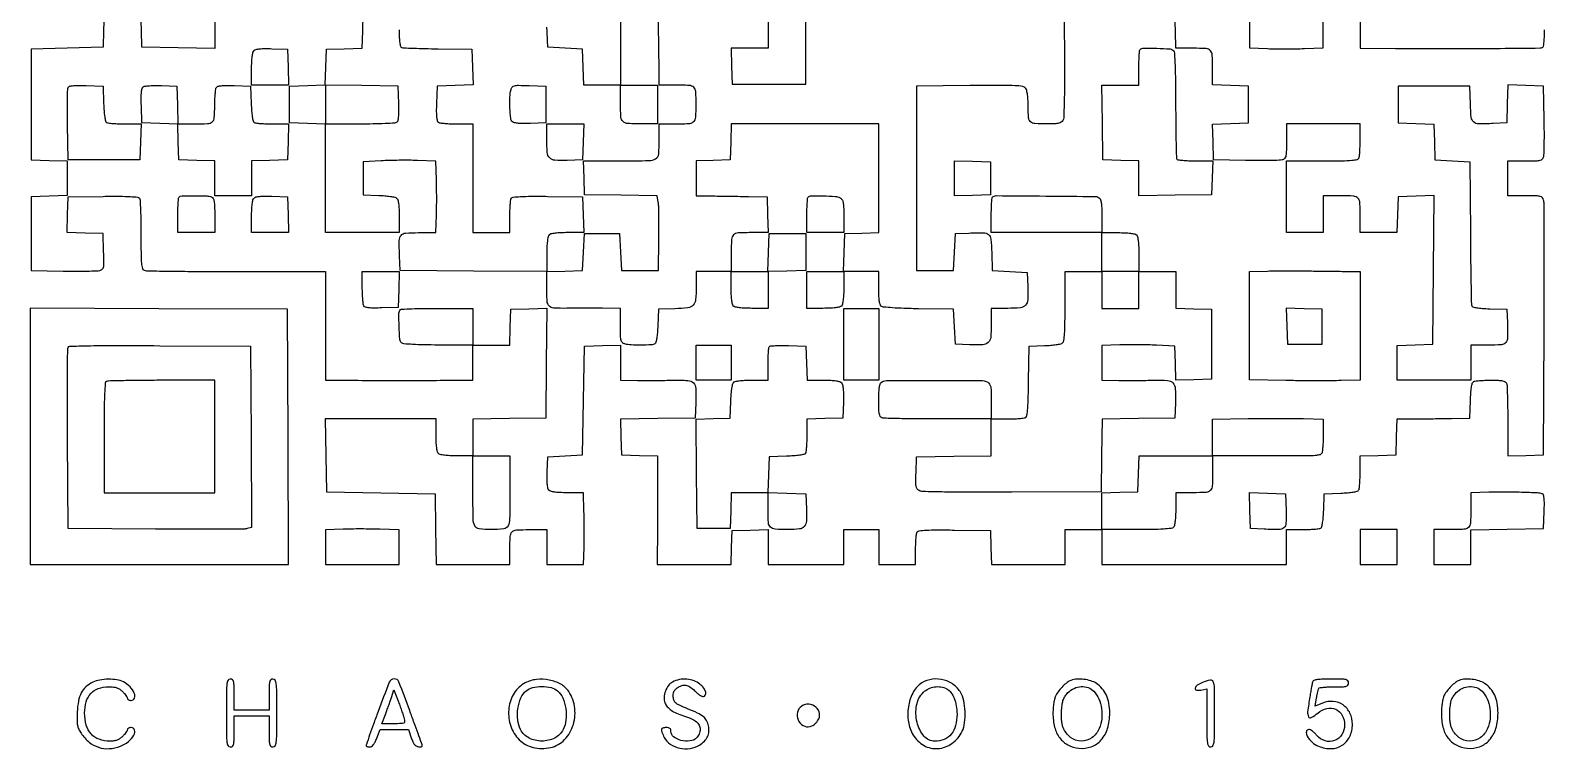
# Model space of a CAD drawing. Extents: x 156 to 936, y 95 to 969.
# Drawn here: x 156 to 936, y 95 to 465 of the extents above; entities that cross this region are included whole.
import ezdxf

# ---------------------------------------------------------------- set-up
doc = ezdxf.new("R2010")
doc.units = 0

msp = doc.modelspace()

# ---------------------------------------------------------------- linework, layer by layer
for points in [[(194.076786, 473.925964), (193.788393, 465.212982), (193.5, 456.5), (175, 456), (156.5, 455.5), (156.5, 427), (156.5, 398.5), (165.75, 398.212474), (175, 397.924948), (175, 389), (175, 380.075052), (165.75, 379.787526), (156.5, 379.5), (156.5, 360.5), (156.5, 341.5), (173, 341.233386, 0.003267), (179.486999, 341.170954, 0.004477), (185.324975, 341.205181, 0.002936), (190.219748, 341.30646, 0.051887), (191.78715, 341.511762, 0.118397), (193.070995, 342.163295, 0.167412), (193.7179, 343.257993, 0.054191), (193.921037, 345.419345, 0.004141), (193.78715, 351.278376), (193.5, 360.5), (184.212977, 360.788016), (174.925954, 361.076031), (175.212977, 370.288016), (175.5, 379.5), (193.471635, 379.700404, -0.00349), (202.066851, 379.736243, -0.012629), (207.535465, 379.582705, -0.012092), (211.243763, 379.294705, -0.229632), (212.206323, 378.700404, -0.129274), (212.513127, 377.739674, -0.002676), (212.749726, 372.669984, -0.006075), (212.923557, 366.705126, -0.004029), (212.984687, 359.856989, 0.00256), (213.044405, 349.885313, 0.019442), (213.279237, 345.191569, 0.040589), (213.725822, 342.589996, 0.24293), (214.611861, 341.595449, 0.087485), (215.897783, 341.34563, 0.000679), (226.512691, 341.175799, 0.002475), (238.702066, 341.057681, 0.001584), (252.861861, 341.035428, -0.000154), (267.567697, 341.054389, -0.000183), (281.454734, 341.062953, -0.000158), (293.172381, 341.062192, -0.001174), (298.75, 341.046968), (308, 341), (308, 313), (308, 285), (316.5, 284.943878, 0.000943), (321.106511, 284.922148, 0.000232), (328.671875, 284.904241, 0.000238), (337.336719, 284.891877, 0.000238), (346, 284.887755, 0.000238), (354.663281, 284.891877, 0.000238), (363.328125, 284.904241, 0.000232), (370.893489, 284.922148, 0.000943), (375.5, 284.943878), (384, 285), (384, 294), (384, 303), (393.462474, 303), (402.924948, 303), (403.212474, 312.25), (403.5, 321.5), (412.765637, 321.787733), (422.031275, 322.075465), (421.765637, 293.787733), (421.5, 265.5), (402.75, 265.227935), (384, 264.955869), (384, 255.477935), (384, 246), (375.7, 246, -0.011084), (372.171507, 246.07823, -0.020332), (369.306878, 246.322289, -0.021091), (367.139671, 246.689458, -0.144849), (366.2, 247.2, -0.144849), (365.689458, 248.139671, -0.021091), (365.322289, 250.306878, -0.020332), (365.07823, 253.171507, -0.011084), (365, 256.7), (365, 265), (336.477935, 265), (307.955869, 265), (308.227935, 246.25), (308.5, 227.5), (336.5, 227), (364.5, 226.5), (364.772559, 208.25), (365.045117, 190), (384.022559, 190), (403, 190), (403, 197.418213, -0.01257), (403.178205, 204.50542, -0.179949), (404.159562, 206.785965, -0.190034), (406.370658, 207.807402, -0.014293), (413.106989, 208), (422, 208), (422, 199), (422, 190), (431.461067, 190), (440.922134, 190), (441.211067, 198.75, 0.005602), (441.299424, 202.801474, 0.003022), (441.32218, 207.79375, 0.003009), (441.28401, 212.880934, 0.00473), (441.183587, 217.25), (440.867173, 227), (432.556031, 227, -0.009523), (428.627176, 227.074835, -0.027283), (425.909332, 227.327349, -0.038599), (424.057907, 227.749843, -0.145145), (423.078674, 228.405204, -0.126804), (422.594776, 229.431833, -0.023545), (422.298867, 231.514748, -0.021342), (422.157498, 234.264652, -0.01153), (422.206229, 237.655204), (422.5, 245.5), (431.5, 246), (440.5, 246.5), (441, 274.5), (441.5, 302.5), (450.75, 302.787526), (460, 303.075052), (460, 294.037526), (460, 285), (468.75, 284.881396, 0.003027), (472.795634, 284.851055, 0.001644), (477.768566, 284.860216, 0.001637), (482.828258, 284.902736, 0.002591), (487.164267, 284.975847, -0.019262), (494.674845, 284.85209, -0.185883), (497.533389, 283.566736, -0.187161), (498.781104, 280.70084, -0.019572), (498.79184, 273.237562), (498.5, 265.5), (479.212762, 265.228277), (459.925523, 264.956554), (460.212762, 255.728277), (460.5, 246.5), (469.75, 246.212474), (479, 245.924948), (479.104921, 237.212474, -0.002637), (479.136096, 232.606405, -0.000738), (479.136226, 225.404602, -0.000744), (479.112224, 217.258948, -0.000783), (479.064156, 209.25), (478.91847, 190), (497.920302, 190), (516.922134, 190), (517.211067, 198.75), (517.5, 207.5), (526.75, 207.787526), (536, 208.075052), (536, 199.037526), (536, 190), (555.5, 190), (575, 190), (575, 199), (575, 208), (584, 208), (593, 208), (593, 199), (593, 190), (602.5, 190), (612, 190), (612.015313, 197.75, -0.009606), (612.080176, 200.811093, -0.012651), (612.263497, 203.597452, -0.010132), (612.520454, 205.897394, -0.108925), (612.838694, 206.773242, -0.226527), (613.873481, 207.421641, -0.01557), (617.410177, 207.716146, -0.013555), (622.874845, 207.85189, -0.003139), (632.073381, 207.773242), (650.5, 207.5), (650.788933, 198.75), (651.077866, 190), (670.038933, 190), (689, 190), (689, 199), (689, 208), (698.5, 208), (708, 208), (708, 199), (708, 190), (755.5, 190), (803, 190), (803, 199), (803, 208), (811.25, 208.015313, 0.008579), (814.497876, 208.077072, 0.011582), (817.430835, 208.251296, 0.008725), (819.854929, 208.494381, 0.112667), (820.706033, 208.797157, 0.192561), (821.236162, 209.533237, 0.02067), (821.666992, 211.63313, 0.020911), (822.005667, 214.460658, 0.010674), (822.206033, 218.031844), (822.5, 226.5), (830.968156, 226.793967, 0.010674), (834.539342, 226.994333, 0.020911), (837.36687, 227.333008, 0.02067), (839.466763, 227.763838, 0.192561), (840.202843, 228.293967, 0.112531), (840.505585, 229.144249, 0.008778), (840.748704, 231.558142, 0.011623), (840.922925, 234.478979, 0.008617), (840.984687, 237.712474), (841, 245.924948), (850.25, 246.212474), (859.5, 246.5), (859.787526, 255.75), (860.075052, 265), (869.287526, 265.050092, 0.001259), (873.501058, 265.083614, 0.000721), (878.584461, 265.144193, 0.000721), (883.695161, 265.219838, 0.0012), (888, 265.300092), (897.5, 265.5), (897.792098, 274.467001, -0.009786), (897.991711, 278.292364, -0.020298), (898.326695, 281.262875, -0.020215), (898.75425, 283.447011, -0.195149), (899.292098, 284.201688, -0.110262), (900.130279, 284.504342, -0.009661), (902.390313, 284.748365, -0.012299), (905.127606, 284.922796, -0.00926), (908.143011, 284.984687, -0.008442), (912.089976, 284.925952, -0.038989), (914.35885, 284.676047, -0.076097), (915.70187, 284.201663, -0.180148), (916.393011, 283.418213, -0.081739), (916.635941, 282.239742, -0.00228), (916.821697, 277.026577, -0.004617), (916.955962, 270.875559, -0.003148), (917, 263.880687), (917, 245.924948), (926.25, 246.212474), (935.5, 246.5), (935.773353, 311, 0.0008), (935.838997, 335.887072, 0.001267), (935.807077, 357.214063, 0.00027), (935.721383, 375.962205, 0.057926), (935.504301, 377.75, 0.122696), (934.850316, 379.003959, 0.154689), (933.732751, 379.672269, 0.053344), (931.549255, 379.947567, 0.004708), (925.980948, 380), (917, 380), (917, 389), (917, 398), (925.980948, 398, 0.004723), (931.546285, 398.052569, 0.05326), (933.733241, 398.32806, 0.153853), (934.855448, 398.996239, 0.122337), (935.516124, 400.25, 0.054093), (935.724896, 401.805286, 0.002845), (935.823778, 406.832812, 0.00446), (935.854068, 412.824029, 0.003227), (935.785177, 419.5), (935.5, 436.5), (926.286659, 436.787041), (917.073318, 437.074081), (916.786659, 427.287041), (916.5, 417.5), (909.520917, 417.199088, -0.012739), (901.942653, 417.065605, -0.177046), (899.421808, 418.009645, -0.194277), (898.223546, 420.321238, -0.015844), (897.787398, 427.259666), (897.5, 436.5), (879, 436.5), (860.5, 436.5), (860.5, 427), (860.5, 417.5), (869.712964, 417.212964), (878.925929, 416.925929), (879.212964, 407.712964), (879.5, 398.5), (888.5, 398), (897.5, 397.5), (897.754752, 361, 0.001128), (897.884777, 346.920987, 0.00179), (898.066465, 334.866324, 0.000377), (898.272113, 324.269883, 0.0839), (898.458167, 323.289612, 0.243594), (899.067468, 322.735562, 0.024809), (901.039034, 322.314407, 0.022707), (903.855322, 321.987851, 0.00928), (907.703415, 321.789612), (916.5, 321.5), (916.800912, 314.520917, -0.012322), (916.941866, 306.88044, -0.176722), (916.009281, 304.372662, -0.202101), (913.732324, 303.227183, -0.01682), (906.980948, 303), (898, 303), (898, 294), (898, 285), (879, 285), (860, 285), (860, 293.962474), (860, 302.924948), (869.25, 303.212474), (878.5, 303.5), (878.761918, 341.787684), (879.023837, 380.075367), (869.761918, 379.787684), (860.5, 379.5), (860.212474, 370.25), (859.924948, 361), (850.462474, 361), (841, 361), (841, 368.918213, 0.01141), (840.829247, 376.400012, 0.175208), (839.85745, 378.747254, 0.195511), (837.650479, 379.800362, 0.014768), (830.893011, 380), (822, 380), (822, 370.5), (822, 361), (812.5, 361), (803, 361), (803, 379.5), (803, 398), (821.393011, 398, 0.002472), (831.723448, 398.051073, 0.018295), (836.640441, 398.27975, 0.036273), (839.393178, 398.711497, 0.24904), (840.393011, 399.581787, 0.06844), (840.631074, 400.599719, 0.007317), (840.821697, 403.0249, 0.008902), (840.955615, 405.933927, 0.00705), (841, 409.081787), (841, 417), (822, 417), (803, 417), (803, 408.019052, -0.004723), (802.947427, 402.4538, -0.053257), (802.67193, 400.266745, -0.153829), (802.003755, 399.144405, -0.122326), (800.75, 398.483537, -0.053901), (799.202744, 398.275019, -0.002978), (794.314063, 398.175744, -0.004581), (788.484344, 398.145502, -0.003332), (782, 398.214485), (765.5, 398.5), (765.212977, 407.711984), (764.925954, 416.923969), (774.212977, 417.211984), (783.5, 417.5), (783.5, 427), (783.5, 436.5), (774.25, 436.787526), (765, 437.075052), (765, 444.955738, 0.011464), (764.82917, 452.405473, 0.175092), (763.859133, 454.748514, 0.19548), (761.65695, 455.800131, 0.014857), (754.931944, 456), (746.077866, 456), (745.788933, 464.75), (745.5, 473.5)], [(688.5, 473.5), (688.667146, 447.029445, -0.003166), (688.666965, 436.44743, -0.00536), (688.5157, 427.585739, -0.002481), (688.274697, 420.229169, -0.113911), (687.881962, 418.779445, -0.128676), (687.055518, 417.887579, -0.086261), (685.765715, 417.349221, -0.045853), (683.677732, 417.072689, -0.010008), (680.046604, 417, -0.013074), (673.460345, 417.172245, -0.169996), (671.226176, 418.08817, -0.195477), (670.210121, 420.144773, -0.018199), (670, 425.915859, 0.013213), (669.914572, 429.14807, 0.019807), (669.65398, 431.958575, 0.020643), (669.264311, 434.183969, 0.104661), (668.75, 435.325868, 0.196101), (667.160202, 436.304434, 0.028605), (663.311861, 436.718867, 0.013533), (656.340829, 436.879368, 0.001416), (640, 436.766997), (612.5, 436.5), (612.5, 389), (612.5, 341.5), (622, 341.5), (631.5, 341.5), (632, 351), (632.5, 360.5), (639.479083, 360.800912, -0.012739), (647.057347, 360.934395, -0.177046), (649.578192, 359.990355, -0.194277), (650.776454, 357.678762, -0.015844), (651.212602, 350.740334), (651.5, 341.5), (660.5, 341), (669.5, 340.5), (669.793496, 333.265532, -0.020779), (669.786611, 326.418233, -0.176675), (668.630306, 323.623507, -0.185863), (665.977918, 322.305339, -0.023427), (659.464816, 322), (651, 322), (651, 313.535184, -0.023427), (650.694661, 307.022082, -0.185863), (649.376493, 304.369694, -0.176675), (646.581767, 303.213389, -0.020779), (639.734468, 303.206504), (632.5, 303.5), (632, 312.5), (631.5, 321.5), (613.573796, 321.773792, -0.004527), (605.981462, 321.958517, -0.009449), (600.0752, 322.267561, -0.006421), (595.509893, 322.652029, -0.150078), (594.323796, 323.146237, -0.153905), (593.720689, 324.081684, -0.032122), (593.32229, 326.017003, -0.024916), (593.075082, 328.787976, -0.00979), (593, 332.622445), (593, 341), (584, 341), (575, 341), (575, 332.7, -0.011084), (574.92177, 329.171507, -0.020332), (574.677711, 326.306878, -0.021091), (574.310542, 324.139671, -0.144849), (573.8, 323.2, -0.144849), (572.860329, 322.689458, -0.021091), (570.693122, 322.322289, -0.020332), (567.828493, 322.07823, -0.011084), (564.3, 322), (556, 322), (556, 331.5), (556, 341), (565.463788, 341), (574.927576, 341), (575.213788, 350.75), (575.5, 360.5), (584.25, 360.788933), (593, 361.077866), (593.074074, 369.538933, 0.00084), (593.10253, 373.560619, 0.000398), (593.126389, 378.745812, 0.000394), (593.142763, 384.170646, 0.000558), (593.148148, 389, 0.000557), (593.142764, 393.832133, 0.000393), (593.126389, 399.265625, 0.000396), (593.102529, 404.463098, 0.000833), (593.074074, 408.5), (593, 417), (555.037526, 417), (517.075052, 417), (516.787526, 407.75), (516.5, 398.5), (507.75, 398.211067), (499, 397.922134), (499, 388.961067), (499, 380), (507.75, 379.893608, -0.000248), (511.784503, 379.842549, -0.000137), (516.720312, 379.776284, -0.000136), (521.727313, 379.706331, -0.000218), (526, 379.643608), (535.5, 379.5), (535.787526, 370.25), (536.075052, 361), (528.119313, 361, 0.011676), (520.578687, 360.823888, 0.180709), (518.23551, 359.821417, 0.191194), (517.190859, 357.550484, 0.01333), (517, 350.393011), (517, 341), (526.463788, 341), (535.927576, 341), (536.213788, 350.75), (536.5, 360.5), (546, 360.5), (555.5, 360.5), (555.5, 351), (555.5, 341.5), (545.75, 341.213788), (536, 340.927576), (536, 331.463788), (536, 322), (527.7, 322, -0.011084), (524.171507, 322.07823, -0.020332), (521.306878, 322.322289, -0.021091), (519.139671, 322.689458, -0.144849), (518.2, 323.2, -0.144849), (517.689458, 324.139671, -0.021091), (517.322289, 326.306878, -0.020332), (517.07823, 329.171507, -0.011084), (517, 332.7), (517, 341), (508, 341), (499, 341), (499, 333.19113, -0.021393), (498.710893, 326.437187, -0.172022), (497.445101, 323.649791, -0.172829), (494.709314, 322.289094, -0.021639), (488, 321.778245), (479.5, 321.5), (479.206033, 313.031844, -0.010674), (479.005667, 309.460658, -0.020911), (478.666992, 306.63313, -0.02067), (478.236162, 304.533237, -0.192561), (477.706033, 303.797157, -0.129551), (475.866154, 303.210824, -0.010011), (470.644524, 303.049855, -0.013912), (465.431055, 303.138633, -0.0543), (462.25, 303.630286, -0.119916), (460.997888, 304.315178, -0.150802), (460.33029, 305.448787, -0.0534), (460.053433, 307.631257, -0.00487), (460, 313.116631), (460, 322), (450.75, 322.063971, 0.001563), (446.548172, 322.079893, 0.000927), (441.538559, 322.073922, 0.000928), (436.541417, 322.049427, 0.001598), (432.381264, 322.008014, -0.016178), (425.515642, 322.139868, -0.201517), (423.218902, 323.247236, -0.171104), (422.204833, 325.750467, -0.011022), (422.013655, 333.737975), (422, 340.97595), (384.25, 341.237975), (346.5, 341.5), (346.201382, 348.988223, -0.011124), (346.059827, 357.026108, -0.171324), (346.979612, 359.593644, -0.207425), (349.240644, 360.766166, -0.017339), (355.981526, 361), (364.924948, 361), (365.212474, 369.97907, 0.005372), (365.30011, 374.099207, 0.003031), (365.322407, 379.097616, 0.003025), (365.283818, 384.141123, 0.004956), (365.182954, 388.412024), (364.865908, 397.865908), (355.421745, 398.182954, 0.006786), (351.13658, 398.268607, 0.004051), (346.037911, 398.259993, 0.004055), (340.958805, 398.169057, 0.007014), (336.738792, 398), (327.5, 397.5), (327.5, 389), (327.5, 380.5), (335.452616, 380.204288, -0.011934), (338.592986, 380.012379, -0.0156), (341.450258, 379.679152, -0.013166), (343.789339, 379.268892, -0.123819), (344.702616, 378.831844, -0.156616), (345.288322, 377.912736, -0.030079), (345.679152, 375.949592, -0.024173), (345.924766, 373.166961, -0.009926), (346, 369.377555), (346, 361), (327, 361), (308, 361), (308, 388.962474), (308, 416.924948), (298.75, 417.212474), (289.5, 417.5), (289.5, 427), (289.5, 436.5), (298.712964, 436.787036), (307.925929, 437.074071), (308.212964, 446.287036), (308.5, 455.5), (317.711607, 455.787018), (326.923214, 456.074036), (327.211607, 464.787018), (327.5, 473.5)], [(346, 465.506141, 0.008309), (346.067418, 461.449375, 0.027681), (346.30309, 458.79586, 0.040598), (346.692893, 457.093371, 0.228391), (347.315056, 456.432596, 0.080497), (348.313702, 456.224165, 0.001701), (353.365328, 456.013341, 0.003897), (359.288609, 455.832549, 0.002611), (366.065056, 455.713981), (383.5, 455.5), (383.787023, 446.288016), (384.074046, 437.076031), (374.787023, 436.788016), (365.5, 436.5), (365.208654, 427.58457, 0.007874), (365.136581, 423.325344, 0.025891), (365.278743, 420.518036, 0.03736), (365.608404, 418.675579, 0.190691), (366.208654, 417.849883, 0.110447), (367.10652, 417.526866, 0.009524), (369.544105, 417.266784, 0.01219), (372.496014, 417.080961, 0.009158), (375.75, 417.015313), (384, 417), (384, 389), (384, 361), (393.5, 361), (403, 361), (403.015313, 369.25, -0.00854), (403.076816, 372.497473, -0.011541), (403.250274, 375.429181, -0.008672), (403.492239, 377.852426, -0.112816), (403.793677, 378.700404, -0.229632), (404.756237, 379.294705, -0.012092), (408.464535, 379.582705, -0.012629), (413.933149, 379.736243, -0.00349), (422.528365, 379.700404), (440.5, 379.5), (440.787526, 370.25), (441.075052, 361), (432.737526, 361, 0.01101), (429.190499, 360.921884, 0.020283), (426.315021, 360.678036, 0.021051), (424.141321, 360.311042, 0.145015), (423.2, 359.8, 0.147163), (422.68263, 358.837391, 0.020491), (422.317892, 356.576741, 0.019645), (422.076686, 353.556772, 0.010104), (422, 349.762474), (422, 340.924948), (431.25, 341.212474), (440.5, 341.5), (441, 351), (441.5, 360.5), (450.5, 360.5), (459.5, 360.5), (460, 351), (460.5, 341.5), (470, 341.5), (479.5, 341.5), (479.762045, 357.5, 0.003481), (479.821947, 363.863129, 0.004399), (479.784598, 369.74825, 0.003507), (479.675334, 374.678731, 0.035156), (479.470843, 376.728086), (478.917596, 379.956172), (460.208798, 380.228086), (441.5, 380.5), (441.211067, 389.25), (440.922134, 398), (459.844436, 398, 0.004), (474.664463, 398.118569, 0.128728), (478.114989, 399.081142, 0.246466), (479.666817, 401.559638, 0.018557), (479.986345, 409.75), (480, 417), (487.25, 417.013655, 0.01087), (495.142124, 417.200119, 0.166399), (497.643143, 418.184983, 0.201977), (498.773759, 420.425769, 0.017176), (499, 427.009643, 0.015149), (498.798034, 433.674269, 0.196616), (497.742288, 435.866158, 0.173801), (495.392604, 436.830595, 0.011331), (487.918213, 437), (480, 437), (479.893608, 445.75, 0.000248), (479.842549, 449.784503, 0.000137), (479.776284, 454.720312, 0.000136), (479.706331, 459.727313, 0.000218), (479.643608, 464), (479.5, 473.5)], [(460, 474), (460, 455.5), (460, 437), (469.5, 437), (479, 437), (479, 427), (479, 417), (471.75, 417.013655, -0.011182), (463.808391, 417.206246, -0.173593), (461.326281, 418.2276, -0.196646), (460.21222, 420.543754, -0.014999), (460, 427.616631), (460, 437), (450.537526, 437), (441.075052, 437), (440.787526, 446.25), (440.5, 455.5), (431.5, 456), (422.5, 456.5), (422.203033, 463.906415, -0.007079), (422.126964, 466.841003, -0.009185)], [(784, 474), (784, 465.070969), (784, 456.141938), (793.25, 455.820969, 0.005736), (797.495207, 455.722408, 0.003234), (802.646875, 455.695249, 0.003227), (807.846037, 455.735031, 0.005283), (812.25, 455.843707), (822, 456.187415), (822, 465.093707), (822, 474)], [(841, 474), (841, 465), (841, 456), (859.25, 455.921708, 0.001066), (889.079191, 455.85731, 0.002022), (913.095726, 455.953781, 0.000341), (933.672989, 456.133713, 0.136882), (935.053086, 456.532809, 0.221088), (935.428347, 457.103029, 0.010587), (935.721844, 459.425663, 0.015658), (935.931342, 462.282096, 0.010475), (936, 465.559017)]]:
    msp.add_lwpolyline(points, format="xyb")
for points in [[(251, 464.977935), (251, 455.955869), (232.25, 456.227935), (213.5, 456.5), (213.211067, 465.25), (212.922134, 474), (231.961067, 474), (251, 474)], [(650.5, 389), (650.5, 380.5), (641.25, 380.212474), (632, 379.924948), (632, 389), (632, 398.075052), (641.25, 397.787526), (650.5, 397.5)], [(708, 331.5), (708, 322), (717.5, 322), (727, 322), (727, 331.5), (727, 341), (717.5, 341), (708, 341)], [(156, 256.007138), (156, 190), (222.50719, 190), (289.014379, 190), (288.75719, 255.75), (288.5, 321.5), (222.25, 321.757138), (156, 322.014276)], [(593, 303.5), (593, 285), (584, 285), (575, 285), (575, 303.5), (575, 322), (584, 322), (593, 322)], [(803.211971, 312.788029), (803.5, 303.5), (812.5, 303.5), (821.5, 303.5), (821.5, 312.5), (821.5, 321.5), (812.211971, 321.788029), (802.923942, 322.076058)], [(517, 294), (517, 285), (508, 285), (499, 285), (499, 294), (499, 303), (508, 303), (517, 303)], [(841, 199), (841, 190), (850.5, 190), (860, 190), (860, 199), (860, 208), (850.5, 208), (841, 208)]]:
    msp.add_lwpolyline(points, close=True)
msp.add_lwpolyline([(536, 473.954883), (536, 464.977441), (536, 456), (526.462474, 456), (516.924948, 456), (517.212474, 446.75), (517.5, 437.5), (536.5, 437.5), (555.5, 437.5), (555.5, 455.5), (555.5, 473.5)])
for points in [[(288.787526, 446.25), (289.075052, 437), (279.537526, 437), (270, 437), (270, 445.3, -0.010869), (270.078193, 448.896692, -0.021373), (270.324495, 451.746533, -0.023516), (270.70151, 453.866807, -0.141534), (271.236619, 454.836619, -0.141627), (272.215618, 455.376564, -0.030081), (274.156875, 455.694801, -0.024175), (276.863904, 455.841129, -0.010354), (280.486619, 455.786619), (288.5, 455.5)], [(744.823282, 454.712932, -0.160838), (745.322133, 453.441059, -0.003716), (745.632471, 446.8989, -0.006761), (745.859053, 438.333329, -0.002714), (745.946891, 426.615557, 0.001939), (746.008393, 416.273196, 0.003075), (746.149913, 407.415631, 0.000723), (746.33259, 399.667262, 0.132914), (746.560181, 398.902625, 0.225571), (747.11562, 398.543852, 0.008859), (749.592015, 398.265146, 0.014201), (752.616296, 398.065387, 0.009389), (756.09795, 398), (765.077866, 398), (764.788933, 389.25), (764.5, 380.5), (745.75, 380.227935), (727, 379.955869), (727, 388.940409), (727, 397.924948), (717.75, 398.212474), (708.5, 398.5), (708.228407, 417.75), (707.956814, 437), (717.478407, 437), (727, 437), (727, 445.833333, -0.007039), (727.048334, 449.266524, -0.010477), (727.195833, 452.267708, -0.005871), (727.400808, 454.76784, -0.174709), (727.666667, 455.333333, -0.197884), (729.543542, 456.115116, -0.010026), (736.298913, 456.006387, -0.009889), (743.051415, 455.628382, -0.203328)], [(193.792098, 427.532999, 0.009786), (193.991711, 423.707636, 0.020298), (194.326695, 420.737125, 0.020215), (194.75425, 418.552989, 0.195149), (195.292098, 417.798312, 0.112754), (196.145057, 417.495059, 0.00869), (198.579639, 417.251635, 0.011554), (201.525136, 417.077155, 0.008553), (204.787526, 417.015313), (213.075052, 417), (212.787526, 407.75), (212.5, 398.5), (194, 398.5), (175.5, 398.5), (175.226045, 416.466382, -0.002738), (175.157838, 423.447139, -0.004101), (175.181672, 429.543708, -0.001757), (175.263004, 434.747927, -0.087035), (175.459691, 435.755553, -0.230713), (176.132554, 436.383519, -0.046636), (177.779627, 436.724608, -0.028631), (180.436466, 436.867546, -0.007369), (184.733647, 436.789171), (193.5, 436.5)], [(231.786212, 426.75), (232.072424, 417), (239.954425, 417, 0.011016), (247.352395, 417.163013, 0.16602), (249.715614, 418.08806, 0.201886), (250.788259, 420.198456, 0.017487), (251.015313, 426.356989, -0.009288), (251.081049, 429.570103, -0.012325), (251.267102, 432.487838, -0.009701), (251.527636, 434.896861, -0.10999), (251.850966, 435.793098, -0.187221), (252.659703, 436.389362, -0.039341), (254.4185, 436.721251, -0.027159), (257.085459, 436.864234, -0.008519), (261.085653, 436.793098), (269.5, 436.5), (269.792098, 427.532999, 0.009786), (269.991711, 423.707636, 0.020298), (270.326695, 420.737125, 0.020215), (270.75425, 418.552989, 0.195149), (271.292098, 417.798312, 0.112754), (272.145057, 417.495059, 0.00869), (274.579639, 417.251635, 0.011554), (277.525136, 417.077155, 0.008553), (280.787526, 417.015313), (289.075052, 417), (288.787526, 407.75), (288.5, 398.5), (279.25, 398.212474), (270, 397.924948), (270, 388.962474), (270, 380), (260.5, 380), (251, 380), (251, 388.962474), (251, 397.924948), (241.75, 398.212474), (232.5, 398.5), (232.212964, 407.712964), (231.925929, 416.925929), (222.712964, 417.212964), (213.5, 417.5), (213.208654, 426.41543, -0.007907), (213.136929, 430.671034, -0.025802), (213.279264, 433.484125, -0.037095), (213.609026, 435.335147, -0.188025), (214.208654, 436.171233, -0.118243), (215.102893, 436.489093, -0.010825), (217.470667, 436.689604, -0.013517), (220.341797, 436.792435, -0.010183), (223.5, 436.755803), (231.5, 436.5)], [(308, 427.069294), (308, 417.094458), (325.780339, 417.102454, 0.004085), (332.685372, 417.161976, 0.006134), (338.708123, 417.337033, 0.002775), (343.820708, 417.576863, 0.125947), (344.821684, 417.889795, 0.197197), (345.402631, 418.690231, 0.034699), (345.721843, 420.560393, 0.025103), (345.861505, 423.379947, 0.007991), (345.791346, 427.58457), (345.5, 436.5), (326.75, 436.772065), (308, 437.044131)], [(421.5, 427), (421.5, 417.5), (413.655204, 417.206229, -0.01153), (410.264652, 417.157498, -0.021342), (407.514748, 417.298867, -0.023545), (405.431833, 417.594776, -0.126804), (404.405204, 418.078674, -0.194107), (403.439925, 419.868396, -0.016355), (403.020493, 425.202308, -0.022519), (403.016409, 430.743702, -0.054415), (403.639985, 434.78709, -0.110763), (404.30988, 436.066437, -0.165116), (405.383551, 436.710791, -0.057007), (407.450552, 436.916833, -0.004686), (412.876331, 436.78709), (421.5, 436.5)], [(440.787526, 407.75), (440.5, 398.5), (432.520365, 398.203802, -0.024754), (426.179672, 398.2824, -0.188489), (423.521953, 399.515788, -0.172538), (422.277182, 402.288424, -0.02007), (422, 409.19113), (422, 417), (431.537526, 417), (441.075052, 417)], [(249.418213, 379.393011, -0.192406), (250.217093, 378.653872, -0.06988), (250.688469, 377.154102, -0.034532), (250.937024, 374.571713, -0.00673), (251, 369.893011), (251, 361), (241.5, 361), (232, 361), (232, 369.833333, -0.007039), (232.048334, 373.266524, -0.010477), (232.195833, 376.267708, -0.005871), (232.400808, 378.76784, -0.174709), (232.666667, 379.333333, -0.192867), (233.981803, 379.896108, -0.004931), (240.550861, 379.984299, -0.008182), (246.871554, 379.903379, -0.084511)], [(288.787526, 370.25), (289.075052, 361), (279.537526, 361), (270, 361), (270, 369.3, -0.010869), (270.078193, 372.896692, -0.021373), (270.324495, 375.746533, -0.023516), (270.70151, 377.866807, -0.141534), (271.236619, 378.836619, -0.141627), (272.215618, 379.376564, -0.030081), (274.156875, 379.694801, -0.024175), (276.863904, 379.841129, -0.010354), (280.486619, 379.786619), (288.5, 379.5)], [(573.065741, 378.964816, -0.125133), (574.084258, 378.034129, -0.095437), (574.6623, 376.632503, -0.043519), (574.935765, 374.241493, -0.006724), (575, 369.464816), (575, 361), (565.5, 361), (556, 361), (556, 369.833333, -0.007039), (556.048334, 373.266524, -0.010477), (556.195833, 376.267708, -0.005871), (556.400808, 378.76784, -0.174709), (556.666667, 379.333333, -0.195866), (558.270527, 380.008719, -0.008549), (564.468774, 379.975433, -0.01178), (570.526132, 379.69644, -0.105846)], [(706.739565, 378.801179, -0.160384), (707.300759, 377.906084, -0.027254), (707.68117, 375.900595, -0.023118), (707.924564, 373.101492, -0.010127), (708, 369.377555), (708, 361), (716.3, 361, -0.011084), (719.828493, 360.92177, -0.020332), (722.693122, 360.677711, -0.021091), (724.860329, 360.310542, -0.144849), (725.8, 359.8, -0.147006), (726.316915, 358.838945, -0.020534), (726.681818, 356.584848, -0.019692), (726.923212, 353.57572, -0.010168), (727, 349.8), (727, 341), (736.5, 341), (746, 341), (746, 331.537526), (746, 322.075052), (755.25, 321.787526), (764.5, 321.5), (764.5, 303.5), (764.5, 285.5), (755.289473, 285.212997), (746.078945, 284.925993), (745.789473, 293.712997), (745.5, 302.5), (736, 303, 0.006938), (731.692458, 303.166817, 0.004162), (726.573437, 303.251332, 0.004166), (721.478137, 303.250578, 0.007241), (717.25, 303.15347), (708, 302.806941), (708, 293.90347), (708, 285), (716.75, 284.877856, 0.003081), (720.761632, 284.846577, 0.001745), (725.621493, 284.855586, 0.001741), (730.520626, 284.898823, 0.002865), (734.663595, 284.973564, -0.021345), (741.781619, 284.838912, -0.189825), (744.56881, 283.537683, -0.181798), (745.785214, 280.653825, -0.019299), (745.79184, 273.237562), (745.5, 265.5), (726.771984, 265.228016), (708.043969, 264.956031), (707.771984, 246.228016), (707.5, 227.5), (661.637336, 227.275112, -0.001532), (641.529867, 227.23812, -0.003912), (626.958298, 227.369962, -0.001715), (615.679428, 227.598975, -0.117452), (613.847804, 228.081453, -0.121461), (612.834246, 228.994241, -0.105454), (612.295082, 230.321755, -0.046266), (612.105431, 232.596054, -0.006513), (612.210468, 237.306341), (612.5, 245.5), (631.75, 245.771593), (651, 246.043186), (651, 255.521593), (651, 265), (623.581787, 265, -0.002067), (612.959151, 265.043909, -0.003165), (603.753025, 265.178303, -0.001104), (595.816774, 265.361943, -0.085473), (594.581787, 265.606989, -0.186509), (593.790192, 266.322832, -0.072753), (593.316162, 267.745744, -0.036588), (593.064758, 270.173544, -0.00751), (593, 274.484544, -0.010257), (593.075705, 278.174417, -0.023638), (593.320366, 280.938138, -0.028318), (593.704544, 282.912471, -0.158627), (594.272104, 283.810863, -0.173229), (596.940777, 284.784006, -0.001218), (621.386739, 284.88615, -0.001616), (645.448239, 284.850308, -0.122273), (649.174756, 283.906474, -0.140655), (650.127023, 282.981475, -0.084922), (650.671859, 281.49356, -0.039058), (650.936714, 278.943649, -0.006355), (651, 273.964816), (651, 265), (659.25, 265.015313, 0.008715), (662.499311, 265.077986, 0.011727), (665.436726, 265.254937, 0.008914), (667.863889, 265.502015, 0.11214), (668.726088, 265.809551, 0.223435), (669.339909, 266.777433, 0.01141), (669.731244, 270.573985, 0.01247), (670.034694, 276.090119, 0.003691), (670.226088, 284.544238), (670.5, 302.5), (678.452616, 302.795712, 0.011934), (681.592986, 302.987621, 0.0156), (684.450258, 303.320848, 0.013166), (686.789339, 303.731108, 0.123819), (687.702616, 304.168156, 0.188753), (688.359764, 305.357019, 0.015875), (688.7168, 308.91226, 0.013632), (688.939217, 314.323601, 0.003454), (689, 323.122445), (689, 341), (698.5, 341), (708, 341), (708, 351), (708, 361), (679.5, 361), (651, 361), (651, 369.833333, -0.006391), (651.043827, 373.262211, -0.009612), (651.177707, 376.249582, -0.004996), (651.363138, 378.750814, -0.177171), (651.60496, 379.271627, -0.200427), (653.504326, 380.051895, -0.000677), (679.07839, 379.868284, -0.000761), (704.532142, 379.612336, -0.171952)], [(345.787526, 331.75), (345.5, 322.5), (337.085653, 322.206902, -0.008519), (333.085459, 322.135766, -0.027159), (330.4185, 322.278749, -0.039341), (328.659703, 322.610638, -0.187221), (327.850966, 323.206902, -0.110402), (327.527533, 324.105717, -0.00954), (327.267102, 326.54359, -0.012203), (327.081041, 329.495888, -0.00917), (327.015313, 332.75), (327, 341), (336.537526, 341), (346.075052, 341)], [(831.75, 341.063793), (841, 341), (841, 313.036212), (841, 285.072424), (831.25, 284.786212, -0.005573), (826.247186, 284.695144, -0.001813), (818.85625, 284.669796, -0.001807), (810.643566, 284.70109, -0.002035), (802.75, 284.791817), (784, 285.083634), (784, 313.004291), (784, 340.924948), (793.25, 341.212474, -0.004156), (797.51219, 341.309506, -0.002297), (802.720312, 341.360841, -0.002289), (807.999661, 341.364454, -0.003681), (812.5, 341.313793, 0.000868), (817.000323, 341.237811, 0.00054), (822.279688, 341.163546, 0.000542), (827.487862, 341.101549, 0.000981)], [(384, 312.544077), (384, 303.088155), (366.27854, 303.105428, -0.004522), (358.787933, 303.180481, -0.009408), (352.951528, 303.401667, -0.006257), (348.427395, 303.715278, -0.15395), (347.27854, 304.183795, -0.203559), (346.368254, 305.94759, -0.009787), (345.994644, 312.704524, -0.00993), (345.88781, 319.463737, -0.197859), (346.666667, 321.333333, -0.188134), (347.281849, 321.603258, -0.001621), (352.522917, 321.804167, -0.005368), (358.591013, 321.951878, -0.0034), (365.666667, 322), (384, 322)], [(269.759875, 255.77153), (270.019749, 209.043061), (267.759875, 208.494001, -0.057675), (266.004934, 208.276836, -0.000538), (252.945088, 208.187752, -0.00181), (237.910959, 208.155786, -0.001169), (220.5, 208.222471), (175.5, 208.5), (175.239372, 254.5, -0.000997), (175.174287, 272.225103, -0.001596), (175.197198, 287.357597, -0.000282), (175.267665, 300.72814, -0.090314), (175.461789, 301.759906, -0.301449), (176.45055, 302.464468, -0.003096), (185.402033, 302.70934, -0.005599), (198.68089, 302.841585, -0.001079), (222.722417, 302.759906), (269.5, 302.5)], [(555.788933, 293.75), (556.077866, 285), (564.416488, 285, -0.009484), (568.357097, 284.925251, -0.02717), (571.083225, 284.673023, -0.038384), (572.940267, 284.251281, -0.145521), (573.919564, 283.59692, -0.128993), (574.407951, 282.549085, -0.022589), (574.702175, 280.373366, -0.020484), (574.84218, 277.47591, -0.010573), (574.792008, 273.84692), (574.5, 265.5), (565.25, 265.212474), (556, 264.924948), (555.984687, 256.712474, -0.00863), (555.92284, 253.478846, -0.011636), (555.748365, 250.557593, -0.008796), (555.504874, 248.143415, -0.112481), (555.201688, 247.292098, -0.195149), (554.447011, 246.75425, -0.020215), (552.262875, 246.326695, -0.020298), (549.292364, 245.991711, -0.009786), (545.467001, 245.792098), (536.5, 245.5), (536.212959, 236.286659), (535.925919, 227.073318), (545.712959, 226.786659), (555.5, 226.5), (555.796198, 218.520365, -0.023411), (555.736324, 212.354832, -0.167714), (554.623376, 209.638483, -0.185309), (552.13495, 208.33303, -0.029742), (546.55887, 208.013655, -0.013691), (539.594004, 208.22011, -0.178439), (537.258312, 209.235762, -0.188471), (536.206213, 211.500529, -0.01558), (536, 218.116631), (536, 227), (526.537526, 227), (517.075052, 227), (516.787526, 217.75), (516.5, 208.5), (508, 208.5), (499.5, 208.5), (499.234493, 236.710841), (498.968986, 264.921682), (507.734493, 265.210841), (516.5, 265.5), (516.793676, 273.950164, -0.011302), (516.984907, 277.281363, -0.014976), (517.317974, 280.299919, -0.012295), (517.728174, 282.772011, -0.126595), (518.166121, 283.700164, -0.156365), (519.086773, 284.287489, -0.030268), (521.047251, 284.679019, -0.024242), (523.828796, 284.92478, -0.009913), (527.622445, 285), (536, 285), (536, 293.333333, -0.007846), (536.050907, 296.577279, -0.011527), (536.206073, 299.424823, -0.007006), (536.422537, 301.783878, -0.171627), (536.701526, 302.368192, -0.181254), (537.294584, 302.637876, -0.006365), (539.854968, 302.779968, -0.011094), (542.933373, 302.843152, -0.007452), (546.451526, 302.784859), (555.5, 302.5)], [(195.25, 284.337719, 0.286605), (194.579791, 283.416621, 0.006896), (194.265434, 277.906228, 0.008864), (194.055066, 269.647433, 0.001935), (194, 255.416667), (194, 227), (222.5, 227), (251, 227), (251, 256), (251, 285), (223.75, 284.921053, 0.001717), (213.21496, 284.854351, 0.002675), (204.1375, 284.717133, 0.000767), (196.247198, 284.543529, 0.090243)], [(821.984687, 256.683587, -0.009382), (821.918022, 253.453458, -0.012421), (821.72919, 250.518081, -0.00983), (821.46462, 248.094691, -0.109622), (821.136411, 247.186477, -0.187083), (820.304599, 246.572623, -0.036226), (818.437012, 246.206766, -0.025722), (815.616033, 246.010126, -0.008179), (811.401724, 246.00253, 0.002366), (806.74442, 246.048278, 0.000698), (799.607069, 246.07464, 0.000701), (791.581411, 246.081828, 0.000754), (783.75, 246.066053), (765, 246), (765, 238.081787, -0.01141), (764.829247, 230.599988, -0.175208), (763.85745, 228.252746, -0.195511), (761.650479, 227.199638, -0.014768), (754.893011, 227), (746, 227), (746, 218.7, -0.011084), (745.92177, 215.171507, -0.020332), (745.677711, 212.306878, -0.021091), (745.310542, 210.139671, -0.144849), (744.8, 209.2, -0.17093), (743.588868, 208.619714, -0.011288), (739.675375, 208.283708, -0.011908), (734.080768, 208.063952, -0.003861), (725.8, 208), (708, 208), (708, 217.462474), (708, 226.924948), (717.25, 227.212474), (726.5, 227.5), (726.787526, 236.75), (727.075052, 246), (746.037526, 246), (765, 246), (765, 255.477935), (765, 264.955869), (783.25, 265.227935, -0.002221), (790.988621, 265.308914, -0.001894), (799.15, 265.327134, -0.001909), (806.574392, 265.287242, -0.005417), (811.75, 265.183587), (822, 264.867173)], [(403, 227.606989, -0.00373), (402.894187, 213.423298, -0.109502), (402.064954, 209.929835, -0.256607), (399.861172, 208.365721, -0.028723), (393.5, 208, -0.028723), (387.138828, 208.365721, -0.256607), (384.935046, 209.929835, -0.109502), (384.105813, 213.423298, -0.00373), (384, 227.606989), (384, 246), (393.5, 246), (403, 246)], [(802.788514, 217.778718, -0.017872), (802.770984, 211.215167, -0.210428), (801.678754, 208.972515, -0.176334), (799.182645, 208.050889, -0.011928), (791.479083, 208.199088), (784.5, 208.5), (784.211971, 217.788029), (783.923942, 227.076058), (793.211971, 226.788029), (802.5, 226.5)], [(907.25, 227.212474), (898, 226.924948), (898, 218.069463, -0.014889), (897.79962, 211.341871, -0.195866), (896.745668, 209.139748, -0.174757), (894.397656, 208.170318, -0.011384), (886.918213, 208), (879, 208), (879, 199), (879, 190), (888.5, 190), (898, 190), (898, 198.977935), (898, 207.955869), (916.75, 208.227935), (935.5, 208.5), (935.789171, 217.266353, 0.007405), (935.866359, 221.515345, 0.027968), (935.726599, 224.17153, 0.044223), (935.397068, 225.823626, 0.248475), (934.789171, 226.447593, 0.067284), (932.225329, 226.90617, 0.003715), (924.064022, 227.193543, 0.006315), (915.257247, 227.326857, 0.008395)], [(317.075991, 208.212474), (308, 207.924948), (308, 198.962474), (308, 190), (327, 190), (346, 190), (346, 198.933587), (346, 207.867173), (336.075991, 208.183587, 0.004663), (331.617069, 208.284142, 0.002926), (326.401087, 208.322593, 0.002936), (321.265615, 208.300245, 0.005361)], [(188.218183, 129.336917, 0.068129), (184.66057, 126.934319, 0.089564), (182.256546, 123.850259, 0.075171), (180.817663, 119.69563, 0.034722), (180.165959, 114, 0.01063), (180.066732, 109.732889, 0.045864), (180.293732, 107.208268, 0.065821), (180.931536, 105.236123, 0.039082), (182.165959, 103.091948, 0.069507), (186.317376, 98.538848, 0.093914), (191.181334, 95.84719, 0.095849), (196.614775, 95.153147, 0.075328), (202.427002, 96.418972, 0.077693), (206.506318, 98.754007, 0.092514), (209.397111, 102.108171, 0.206252), (209.712117, 104.719884, 0.332508), (208, 106, 0.0503), (207.234692, 105.922815, 0.070274), (206.5875, 105.692898, 0.090405), (206.152159, 105.353642, 0.184164), (206, 104.954545, -0.130216), (205.853657, 104.40215, -0.023416), (205.278977, 103.49517, -0.023867), (204.485184, 102.470946, -0.01959), (203.545455, 101.454545, -0.04527), (202.162285, 100.301481, -0.061548), (200.723506, 99.549692, -0.057072), (199.061672, 99.135009, -0.032641), (196.995795, 99, -0.085363), (191.42515, 99.95804, -0.125661), (187.320959, 102.709827, -0.116407), (184.83726, 107.273832, -0.06675), (184, 113.517541, -0.068836), (184.798045, 119.286824, -0.116361), (187.154386, 123.533337, -0.124121), (191.032745, 126.105189, -0.084846), (196.267961, 127, -0.02352), (198.7918, 126.881215, -0.057874), (200.604148, 126.495535, -0.068814), (202.087316, 125.75569, -0.046352), (203.545455, 124.545455, -0.01959), (204.485184, 123.529054, -0.023867), (205.278977, 122.50483, -0.023416), (205.853657, 121.59785, -0.130216), (206, 121.045455, 0.184164), (206.152159, 120.646358, 0.090405), (206.5875, 120.307102, 0.070274), (207.234692, 120.077185, 0.0503), (208, 120, 0.318476), (209.655184, 121.173275, 0.186315), (209.576704, 123.713207, 0.094847), (207.379175, 127.006501, 0.079164), (203.988956, 129.505711, 0.080717), (200.645564, 130.599462, 0.041469), (196.237677, 130.918215, 0.041243), (191.768656, 130.50075, 0.070706)], [(257, 113.5, 0.001825), (257.040662, 102.362042, 0.026629), (257.278571, 98.4375, 0.103099), (257.868713, 96.652291, 0.267644), (259, 96, 0.157888), (260.078201, 96.349175, 0.176663), (260.6875, 97.25, 0.055952), (260.948615, 99.198839, 0.005351), (261, 104), (261, 112), (270, 112), (279, 112), (279, 104, 0.005351), (279.051385, 99.198839, 0.055952), (279.3125, 97.25, 0.176663), (279.921799, 96.349175, 0.157888), (281, 96, 0.267644), (282.131287, 96.652291, 0.103099), (282.721429, 98.4375, 0.026629), (282.959338, 102.362042, 0.001825), (283, 113.5, 0.001825), (282.959338, 124.637958, 0.026629), (282.721429, 128.5625, 0.103099), (282.131287, 130.347709, 0.267644), (281, 131, 0.157888), (279.921799, 130.650825, 0.176663), (279.3125, 129.75, 0.055952), (279.051385, 127.801161, 0.005351), (279, 123), (279, 115), (270, 115), (261, 115), (261, 123, 0.005351), (260.948615, 127.801161, 0.055952), (260.6875, 129.75, 0.176663), (260.078201, 130.650825, 0.157888), (259, 131, 0.267644), (257.868713, 130.347709, 0.103099), (257.278571, 128.5625, 0.026629), (257.040662, 124.637958, 0.001825)], [(335.151623, 114.25, 0.001362), (332.792673, 107.775348, 0.002142), (330.80551, 102.2, 0.000529), (329.094077, 97.315921, 0.084652), (328.998633, 96.75, 0.225295), (329.135597, 96.462816, 0.075225), (329.54719, 96.220313, 0.05729), (330.150196, 96.05485, 0.038357), (330.864142, 96, 0.144628), (331.803813, 96.277612, 0.081146), (332.693217, 97.083972, 0.054736), (333.562724, 98.461561, 0.022219), (334.44685, 100.5), (336.165416, 105), (343.499374, 105), (350.833333, 105), (352.244995, 100.75, 0.024606), (353.039327, 98.701373, 0.06578), (353.856835, 97.369373, 0.092414), (354.802744, 96.565085, 0.09408), (355.969084, 96.162004, 0.032707), (356.996109, 96.079929, 0.128292), (357.608337, 96.230294, 0.233401), (357.867116, 96.59572, 0.123559), (357.816992, 97.162004, 0.003223), (357.470182, 98.140545, 0.000071), (355.755086, 102.880401, 0.000161), (353.745474, 108.426154, 0.000109), (351.450044, 114.75, 0.006439), (345.8803, 129.48978, 0.316831), (343.403789, 131.12289, 0.299515), (340.914976, 129.373424, 0.005993)], [(348.578183, 110.544517, -0.057451), (348.779592, 109.017365, -0.295885), (348.348471, 108.328189, -0.103975), (347.131189, 108.044152, -0.005508), (343.123, 108), (337.029184, 108), (338.877515, 112.75, 0.00387), (339.679455, 114.859056, 0.002618), (340.56242, 117.275106, 0.002637), (341.391267, 119.619194, 0.005258), (342.017834, 121.484403), (343.309824, 125.468805), (345.624687, 119.278919, -0.003955), (346.557744, 116.72249, -0.003994), (347.447157, 114.159861, -0.003895), (348.18646, 111.916065, -0.016149)], [(410.847806, 128.982092, 0.131919), (405.28344, 123.815302, 0.108023), (402.529954, 116.150853, 0.103192), (403.170464, 107.736362, 0.110168), (407.133426, 100.500817, 0.069938), (410.217305, 97.846841, 0.066092), (413.971422, 96.084181, 0.062408), (418.253623, 95.294642, 0.051677), (422.889382, 95.506121, 0.149345), (430.389732, 99.086273, 0.121368), (435.347821, 106.533212, 0.11348), (436.471608, 115.865148, 0.11903), (433.361895, 124.570431, 0.121829), (429.347936, 128.297049, 0.078242), (423.34777, 130.485004, 0.075217), (416.711111, 130.772872, 0.095095)], [(427.594285, 124.92175, -0.121975), (430.281328, 121.277299, -0.062281), (431.797185, 115.760872, -0.060837), (431.928855, 109.843049, -0.094775), (430.483073, 104.967267, -0.156712), (426.115922, 100.624035, -0.118489), (419.5, 99.033877, -0.118489), (412.884078, 100.624035, -0.156712), (408.516927, 104.967267, -0.094744), (407.067252, 109.855085, -0.061241), (407.202977, 115.773351, -0.062696), (408.732705, 121.290225, -0.121177), (411.440227, 124.950393, -0.115607), (414.79599, 126.623594, -0.058595), (419.511506, 127.169633, -0.058565), (424.229578, 126.606619, -0.114739)], [(486.831022, 129.470477, 0.106943), (484.680903, 127.620201, 0.073089), (483.127153, 124.784287, 0.073104), (482.455261, 121.621887, 0.107087), (482.87879, 118.818806, 0.085593), (484.091811, 116.767792, 0.063124), (486.044071, 114.985723, 0.050294), (488.812534, 113.425254, 0.026733), (492.5, 112.040175, -0.022969), (496.608477, 110.532125, -0.071305), (499.133899, 109.018009, -0.110189), (500.509709, 107.277308, -0.112813), (501, 105.131935, -0.055798), (500.865454, 103.930045, -0.041231), (500.462807, 102.652773, -0.042009), (499.871806, 101.494372, -0.069989), (499.171259, 100.654988, -0.156359), (495.718061, 99.090637, -0.092235), (491.158789, 99.404793, -0.102027), (487.368487, 101.264296, -0.231864), (486, 104.056704, 0.080845), (485.853765, 104.955208, 0.147905), (485.428381, 105.55567, 0.120811), (484.670305, 105.89448, 0.044991), (483.5, 106, 0.073017), (481.81179, 105.752144, 0.281927), (481.13556, 104.995988, 0.145897), (481.289856, 103.594865, 0.019457), (482.566418, 100.871562, 0.130038), (485.667483, 97.447063, 0.092012), (490.482887, 95.451944, 0.087633), (495.917934, 95.264553, 0.102145), (500.774926, 97.004198, 0.063821), (503.208715, 98.952225, 0.084269), (504.81048, 101.292538, 0.086481), (505.524291, 103.981016, 0.071216), (505.360309, 106.948455, 0.078547), (504.385987, 109.58347, 0.09576), (502.691081, 111.588071, 0.059763), (499.742915, 113.430646, 0.014407), (494.453143, 115.73223, -0.009101), (490.352125, 117.465069, -0.066898), (488.543975, 118.577597, -0.128244), (487.638477, 119.81815, -0.069689), (487.193806, 121.66502, -0.040873), (487.169328, 123.25252, -0.08222), (487.454527, 124.468634, -0.088315), (488.098598, 125.472155, -0.053304), (489.166312, 126.403936, -0.065505), (491.532018, 127.636119, -0.126753), (493.641091, 127.841779, -0.112682), (495.753774, 126.999478, -0.045433), (498.153846, 125, 0.02175), (499.406791, 123.851564, 0.025612), (500.690625, 122.88125, 0.0258), (501.840124, 122.185316, 0.123829), (502.576923, 122, 0.277599), (503.699217, 122.67512, 0.187168), (503.879479, 124.200621, 0.096231), (502.854673, 126.353349, 0.058846), (500.923275, 128.411106, 0.087813), (497.904061, 130.157195, 0.068638), (494.195679, 130.955727, 0.067114), (490.324839, 130.727105, 0.076269)], [(615.191858, 128.975602, 0.130479), (610.922111, 124.517266, 0.079451), (608.435166, 117.612952, 0.075334), (608.150588, 109.879626, 0.093478), (610.274925, 103.01262, 0.127083), (615.530628, 97.247886, 0.146635), (622.640233, 95.145239, 0.142439), (629.890846, 97.282237, 0.117764), (635.5, 103.10453, 0.089944), (637.01082, 107.206444, 0.041987), (637.519302, 112.868029, 0.041741), (637.067401, 118.66578, 0.07356), (635.613683, 123.234237, 0.109763), (632.004669, 127.756235, 0.101471), (626.721288, 130.482111, 0.100523), (620.748493, 130.923051, 0.105597)], [(628.055391, 125.970356, -0.112774), (630.175242, 124.126067, -0.061524), (631.858789, 121.097184, -0.05341), (632.956918, 117.244971, -0.042539), (633.32817, 112.936436, -0.06248), (632.589625, 107.004659, -0.1099), (630.372688, 102.614115, -0.125405), (626.74708, 99.94399, -0.096617), (621.907492, 99, -0.224232), (616.28238, 101.65622, -0.115052), (612.747725, 108.801878, -0.102355), (612.519555, 117.486023, -0.153096), (616.00873, 124.162576, -0.085118), (618.59132, 125.989099, -0.074334), (621.758594, 126.959661, -0.074466), (625.065891, 126.960641, -0.08597)], [(692, 130.293772, 0.076307), (690.072419, 129.233751, 0.032841), (687.862278, 127.292323, 0.032223), (685.79649, 124.936759, 0.044023), (684.279986, 122.557937, 0.055807), (683.666234, 120.966356, 0.022771), (683.179783, 118.69545, 0.021365), (682.857592, 116.084178, 0.020013), (682.75, 113.397192, 0.06043), (683.62261, 106.203569, 0.099416), (686.221981, 100.676542, 0.11294), (690.467728, 97.041343, 0.095699), (696.135764, 95.335487, 0.113244), (702.51149, 96.130194, 0.126256), (707.61371, 99.626187, 0.10967), (710.884802, 105.607784, 0.070672), (711.998446, 113.46189, 0.041319), (711.580196, 118.498758, 0.064793), (710.319172, 122.651013, 0.07213), (708.166988, 126.021616, 0.067495), (705.102117, 128.730067, 0.071738), (702.275861, 130.080428, 0.045959), (698.712854, 130.842235, 0.045947), (695.069193, 130.940475, 0.071519)], [(703.759074, 124.75, -0.085002), (706.368258, 120.794845, -0.0666), (707.793891, 115.84745, -0.06477), (707.890153, 110.557266, -0.071274), (706.605633, 105.598574, -0.136548), (702.802171, 100.770011, -0.164414), (697.321063, 99.036776, -0.161085), (691.82786, 100.974165, -0.130637), (688.015001, 105.963785, -0.05281), (687.536009, 107.585614, -0.022749), (687.229554, 109.822322, -0.021215), (687.106362, 112.373544, -0.019511), (687.193525, 114.998696, -0.017974), (687.54529, 118.238524, -0.052046), (688.09845, 120.42224, -0.063892), (689.015679, 122.185354, -0.039187), (690.500975, 124.001017, -0.094023), (693.603499, 126.212748, -0.094124), (697.299328, 127.133366, -0.099561), (700.903375, 126.617994, -0.119955)], [(759.75, 129.267125, 0.048904), (756.98095, 127.800591, 0.201885), (755.952498, 126.256542, 0.427011), (756.640291, 125.288972, 0.08598), (759, 125.35), (762, 125.95), (762, 110.975, 0.002226), (762.042092, 101.522498, 0.030976), (762.283389, 98.121875, 0.119775), (762.882503, 96.582632, 0.245034), (764, 96, 0.267644), (765.131287, 96.652291, 0.103099), (765.721429, 98.4375, 0.026629), (765.959338, 102.362042, 0.001825), (766, 113.5, 0.002775), (765.927747, 126.518326, 0.09183), (765.325901, 129.577615, 0.361326), (763.716261, 130.456849, 0.048993)], [(816.540405, 129.75, 0.027895), (816.333104, 128.943602, 0.00262), (815.945309, 126.933751, 0.003354), (815.511239, 124.530024, 0.002632), (815.07179, 121.918087, 0.00889), (813.947579, 114.145515, 0.146053), (814.372139, 111.58304, 0.435777), (815.830709, 111.140431, 0.043077), (819.182369, 113.5, -0.117579), (823.830074, 115.834177, -0.163818), (828.429119, 115.403322, -0.167238), (831.765995, 112.29737, -0.12307), (833, 107.359863, -0.141572), (831.568386, 102.405075, -0.164126), (827.775551, 99.319759, -0.165562), (822.915644, 99.17686, -0.14412), (818.653454, 102, 0.027955), (817.572119, 103.148234, 0.031639), (816.411054, 104.11875, 0.033337), (815.33371, 104.803733, 0.125575), (814.56456, 105, 0.373678), (813.268623, 103.874286, 0.168993), (813.737631, 101.493035, 0.081896), (816.240229, 98.477559, 0.079887), (819.598574, 96.394367, 0.104575), (826.070033, 95.167312, 0.139715), (831.75579, 96.917656, 0.141627), (835.612738, 101.376538, 0.108609), (836.996262, 107.70034, 0.108815), (835.729728, 113.424283, 0.130519), (832.210984, 117.65218, 0.134826), (827.155935, 119.49215, 0.119774), (821.616626, 118.613176), (817.829403, 117.030774), (818.530055, 121.265387, -0.006764), (818.830798, 122.941868, -0.008658), (819.155216, 124.476395, -0.006948), (819.465836, 125.748145, -0.070298), (819.67437, 126.25, -0.230519), (820.126012, 126.548159, -0.008883), (822.173496, 126.779687, -0.014293), (824.675334, 126.945682, -0.009417), (827.559017, 127, 0.005982), (831.988146, 127.052988, 0.059733), (833.819877, 127.317195, 0.180779), (834.671938, 127.925839, 0.149302), (835, 129, 0.173184), (834.612645, 130.084792, 0.168295), (833.621077, 130.694638, 0.050061), (831.456692, 130.950997, 0.004464), (825.968615, 131, 0.007918), (821.77683, 130.933619, 0.025041), (818.979036, 130.704414, 0.033463), (817.151921, 130.336485, 0.254752)], [(892, 130.293772, 0.076067), (890.087075, 129.242999, 0.032325), (887.880512, 127.312465, 0.031852), (885.82153, 124.982384, 0.045131), (884.329611, 122.653901, 0.058543), (883.746312, 121.116717, 0.020527), (883.265429, 118.800102, 0.019742), (882.933766, 116.142269, 0.019727), (882.812664, 113.465866, 0.059891), (883.641283, 106.220524, 0.100391), (886.207019, 100.67913, 0.114368), (890.441847, 97.04421, 0.095299), (896.135764, 95.335487, 0.113244), (902.51149, 96.130194, 0.126256), (907.61371, 99.626187, 0.10967), (910.884802, 105.607784, 0.070672), (911.998446, 113.46189, 0.041319), (911.580196, 118.498758, 0.064793), (910.319172, 122.651013, 0.07213), (908.166988, 126.021616, 0.067495), (905.102117, 128.730067, 0.071738), (902.275861, 130.080428, 0.045959), (898.712854, 130.842235, 0.045947), (895.069193, 130.940475, 0.071519)], [(903.759074, 124.75, -0.085002), (906.368258, 120.794845, -0.0666), (907.793891, 115.84745, -0.06477), (907.890153, 110.557266, -0.071274), (906.605633, 105.598574, -0.136548), (902.802171, 100.770011, -0.164414), (897.321063, 99.036776, -0.161085), (891.82786, 100.974165, -0.130637), (888.015001, 105.963785, -0.05281), (887.536009, 107.585614, -0.022749), (887.229554, 109.822322, -0.021215), (887.106362, 112.373544, -0.019511), (887.193525, 114.998696, -0.017974), (887.54529, 118.238524, -0.052046), (888.09845, 120.42224, -0.063892), (889.015679, 122.185354, -0.039187), (890.500975, 124.001017, -0.094023), (893.603499, 126.212748, -0.094124), (897.299328, 127.133366, -0.099561), (900.903375, 126.617994, -0.119955)], [(552.571429, 116.428571, 0.178579), (550.971415, 112.957851, 0.16052), (551.915411, 109.096837, 0.169265), (554.911233, 106.687436, 0.194785), (558.555692, 106.843421, 0.054415), (559.58538, 107.455409, 0.035121), (560.63388, 108.36612, 0.035121), (561.544591, 109.41462, 0.054415), (562.156579, 110.444308, 0.194785), (562.312564, 114.088767, 0.169265), (559.903163, 117.084589, 0.16052), (556.042149, 118.028585, 0.178579)]]:
    msp.add_lwpolyline(points, format="xyb", close=True)

doc.saveas('drawing.dxf')
